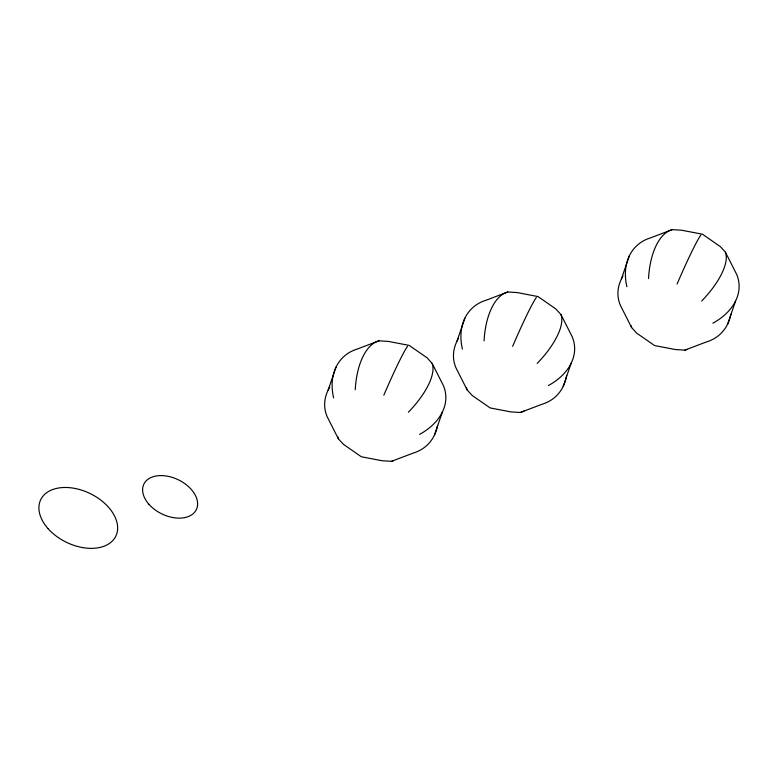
<?xml version="1.0" encoding="UTF-8"?>
<svg xmlns="http://www.w3.org/2000/svg" width="778" height="778" viewBox="0 0 778 778"><rect width="100%" height="100%" fill="white"/><g stroke="black" fill="none" stroke-linecap="round" stroke-linejoin="round"><path stroke-width="1.17" d="M328.121 390.128L336.096 366.963M456.929 341.299L464.904 318.124M434.406 435.194L442.381 412.019M563.204 386.355L571.178 363.18M621.398 278.942L629.373 255.768M727.683 323.998L735.657 300.823M419.595 434.377A60.801 42.712 -6.6 0 0 443.334 385.48L432.13 363.355L427.025 357.783L409.17 345.393L388.416 341.416L378.993 340.822L357.355 349.03A60.801 44.959 46.2 0 0 333.616 397.918M548.402 385.538A60.801 42.712 -6.6 0 0 572.141 336.65L560.938 314.516L555.832 308.954L537.977 296.554L517.224 292.586L507.801 291.993L486.153 300.201A60.801 44.959 46.2 0 0 462.414 349.089M712.872 323.181A60.801 42.712 -6.6 0 0 736.61 274.294L725.417 252.169L720.302 246.597L702.446 234.197L681.693 230.23L672.27 229.636L650.632 237.844A60.801 44.959 46.2 0 0 626.893 286.732M329.716 387.172A60.801 42.712 -6.6 0 0 327.159 416.668L338.362 438.792L343.468 444.364L361.323 456.754L382.086 460.732L391.509 461.325L413.147 453.117A60.801 44.959 46.2 0 0 437.606 425.391M458.524 338.333A60.801 42.712 -6.6 0 0 455.966 367.829L467.17 389.963L472.275 395.535L490.13 407.925L510.883 411.902L520.307 412.486L541.955 404.288A60.801 44.959 46.2 0 0 566.617 375.385M623.003 275.976A60.801 42.712 -6.6 0 0 620.436 305.482L631.639 327.606L636.744 333.179L654.609 345.568L675.362 349.546L684.786 350.139L706.424 341.931A60.801 44.959 46.2 0 0 730.882 314.205M725.417 252.169A60.801 24.157 -42.4 0 1 701.668 301.057M631.639 327.606A60.801 24.157 -42.4 0 1 631.075 325.622M648.531 278.524A60.801 30.021 86.9 0 1 672.27 229.636M686.809 349.458A60.801 30.021 86.9 0 1 684.786 350.139M677.093 283.999A60.801 3.627 -67 0 1 700.832 235.112M432.13 363.355A60.801 24.157 -42.4 0 1 408.392 412.243M338.362 438.792A60.801 24.157 -42.4 0 1 337.798 436.808M355.254 389.72A60.801 30.021 86.9 0 1 378.993 340.822M393.532 460.654A60.801 30.021 86.9 0 1 391.509 461.325M383.817 395.185A60.801 3.627 -67 0 1 407.555 346.298M560.938 314.516A60.801 24.157 -42.4 0 1 537.199 363.414M467.17 389.963A60.801 24.157 -42.4 0 1 466.606 387.979M484.062 340.881A60.801 30.021 86.9 0 1 507.801 291.993M524.353 410.842A60.801 30.021 86.9 0 1 520.307 412.486M512.624 346.356A60.801 3.627 -67 0 1 536.363 297.459M47.954 528.505A41.74 27.104 25.9 0 0 115.183 537.345A41.74 27.104 25.9 0 0 71.683 487.903A41.74 27.104 25.9 0 0 47.954 528.505M148.919 504.261A29.165 18.944 25.9 0 0 195.9 510.436A29.165 18.944 25.9 0 0 165.5 475.883A29.165 18.944 25.9 0 0 148.919 504.261"/></g></svg>
